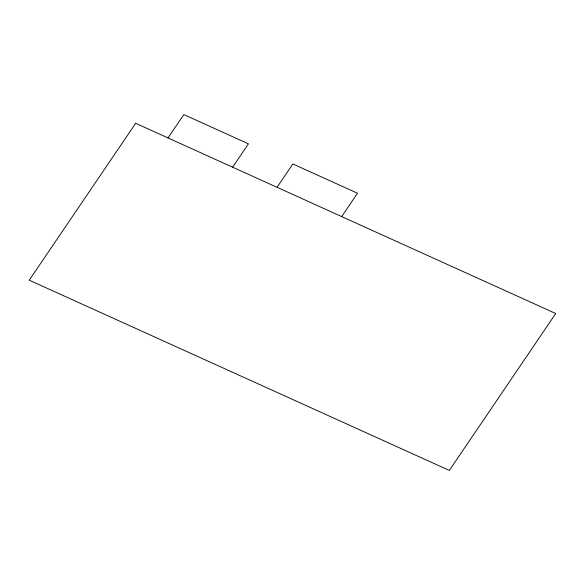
<?xml version="1.0" encoding="UTF-8"?>
<svg xmlns="http://www.w3.org/2000/svg" width="585" height="585" viewBox="0 0 585 585"><rect width="100%" height="100%" fill="white"/><g stroke="black" fill="none" stroke-linecap="round" stroke-linejoin="round"><path stroke-width="0.88" d="M167.99 137.921L183.822 114.58L248.449 143.844L232.618 167.193M277.049 187.31L292.88 163.961L357.508 193.233L341.669 216.582M135.676 123.289L29.25 280.193L449.324 470.42L555.75 313.523L135.676 123.289"/></g></svg>
